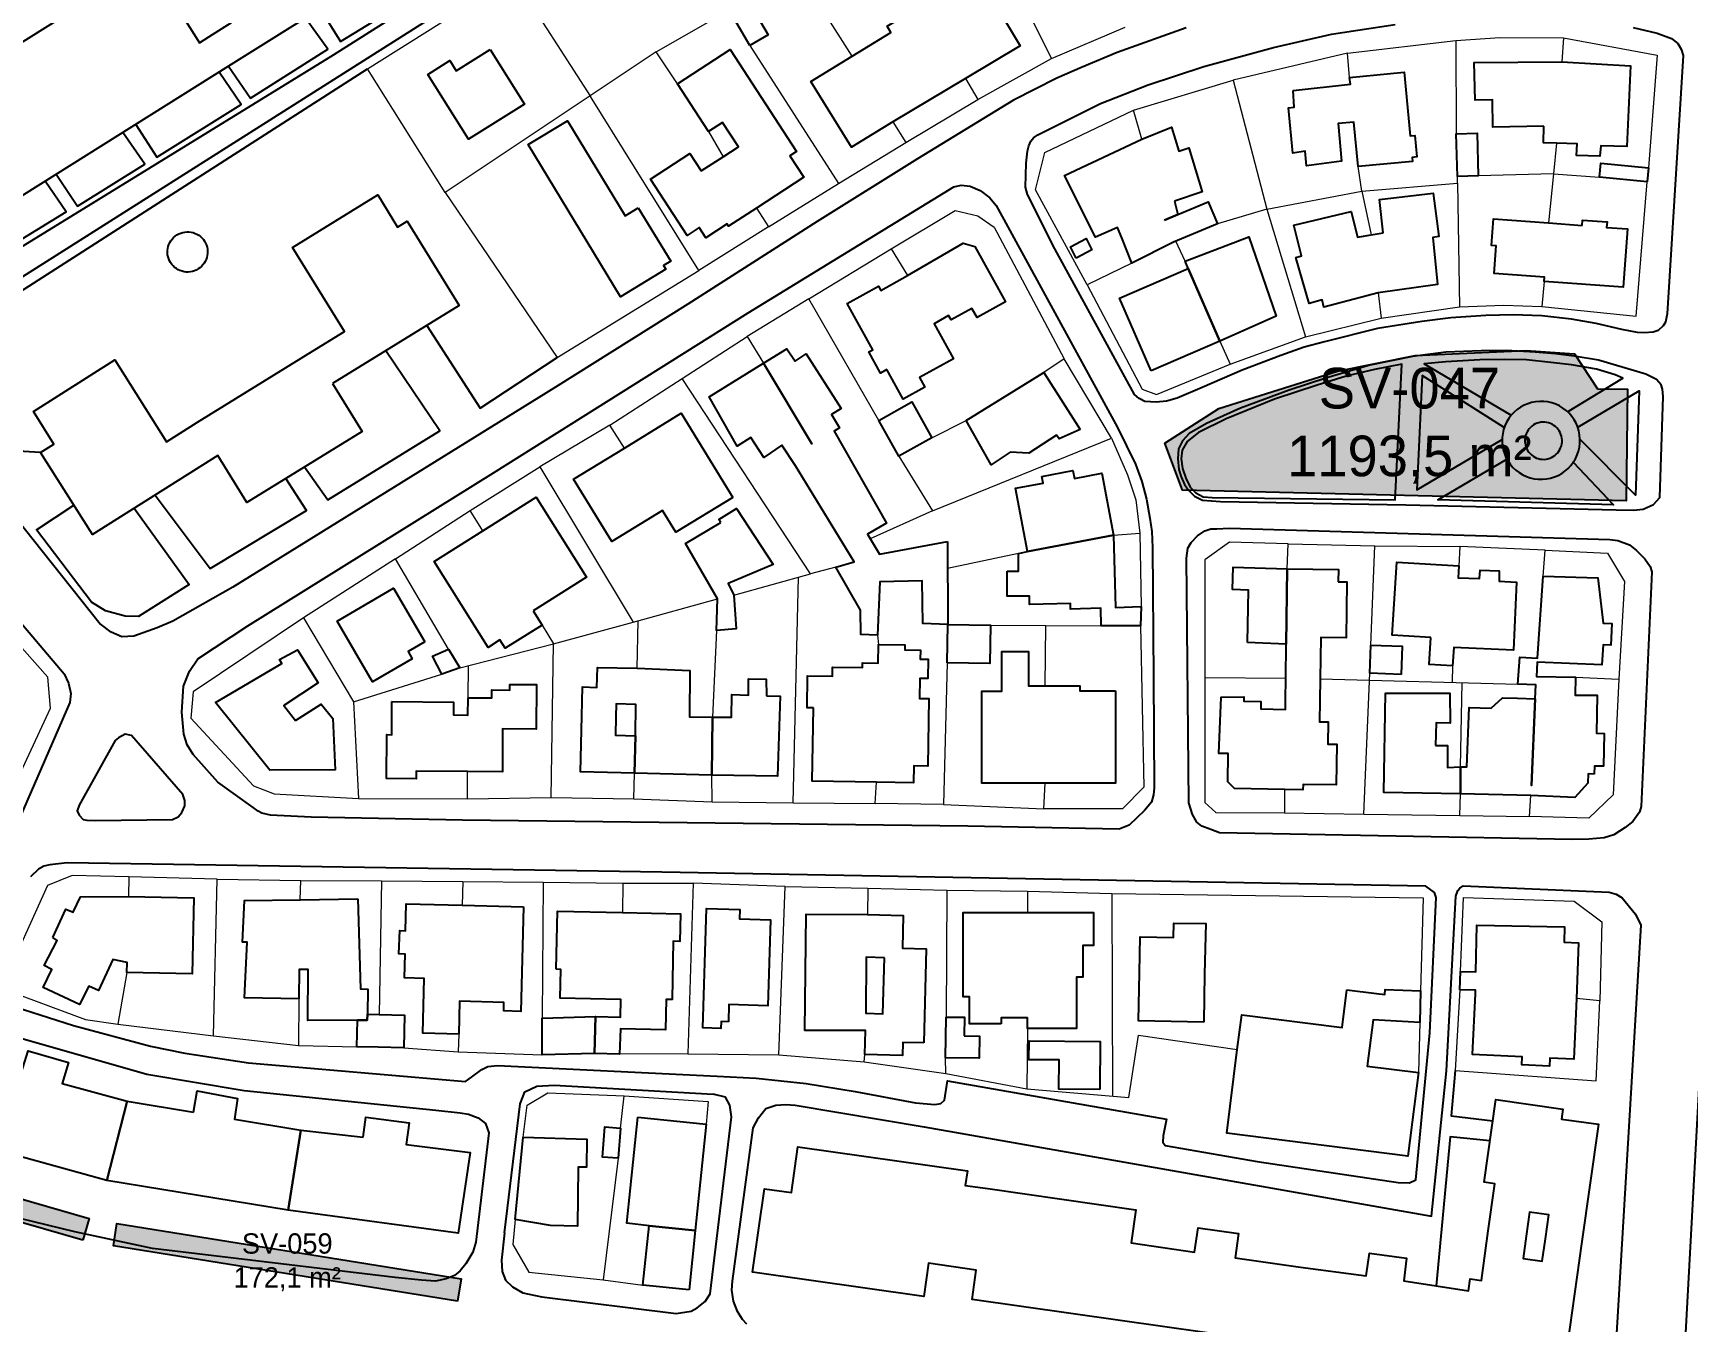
# Model space of a CAD drawing. Header units: metres. Extents: x -1319 to 2200, y -1209 to 1268.
# Drawn here: x -199.7 to 44.5, y -731 to -540.8 of the extents above; entities that cross this region are included whole.
import ezdxf

# ---------------------------------------------------------------- set-up
doc = ezdxf.new("R2010")
doc.units = ezdxf.units.M
for name, color, linetype, lineweight, true_color in [('CLADIRI_CONTUR', 7, 'Continuous', 25, 0x4b5962), ('PARCELE_CONTUR', 7, 'Continuous', 13, 0xb58c63), ('PAVAJ', 7, 'Continuous', 25, 0xd1d6d2), ('STRAZI', 7, 'Continuous', 25, 0xc4cccb), ('VERDE_PLIN', 7, 'Continuous', 25, 0x286847)]:
    doc.layers.add(name, color=color, linetype=linetype, lineweight=lineweight, true_color=true_color)
doc.layers.add('VERDE_CONTUR_CALCUL', color=82, linetype='Continuous', true_color=0x286847)
doc.layers.add('VERDE_SUPRAFETE', color=7, linetype='Continuous', true_color=0x1e372a)

msp = doc.modelspace()

# ---------------------------------------------------------------- hatches: boundary and pattern name
at = {"layer": 'VERDE_PLIN'}
h = msp.add_hatch(color=256, dxfattribs=at)
h.dxf.hatch_style = 1
h.paths.add_polyline_path([(31.15, -593.29), (27.74, -588.12), (20.63, -587.64), (4.25, -588.4), (-7.22, -590.68), (-24.73, -596.19), (-32.72, -601.3), (-30.12, -608.26), (35.35, -609.83), (35.55, -593.33), (31.15, -593.29)])
h = msp.add_hatch(color=256, dxfattribs=at)
h.dxf.hatch_style = 1
h.paths.add_polyline_path([(-192.38, -718.9), (-191.45, -715.7), (-240.87, -701.47), (-241.8, -704.68), (-192.38, -718.9)])
h = msp.add_hatch(color=256, dxfattribs=at)
h.dxf.hatch_style = 1
h.paths.add_polyline_path([(-137.1, -727.91), (-136.56, -724.6), (-187.36, -716.47), (-187.88, -719.77), (-137.1, -727.91)])

# ---------------------------------------------------------------- linework, layer by layer
at = {"layer": 'CLADIRI_CONTUR'}
for points in [[(-94.39, -497.8), (-132.61, -521.73), (-132.61, -521.73), (-170.88, -545.7), (-222.2, -577.83), (-224.8, -573.68), (-222.82, -572.44), (-226.56, -566.47), (-228.51, -567.68), (-232.36, -561.53), (-181.16, -529.47), (-142.8, -505.45), (-104.59, -481.52), (-94.39, -497.8)], [(-62.48, -528.63), (-54.07, -542.66), (-62.15, -547.5), (-72.88, -553.88), (-78.96, -557.64), (-84.94, -547.97), (-78.86, -544.21), (-73.15, -540.71), (-73.71, -539.78), (-68.62, -536.72), (-71.37, -532.14), (-67.17, -529.62), (-66.37, -530.96), (-62.48, -528.63)], [(-177.4, -535.47), (-178.86, -536.39), (-175.2, -542.22), (-173.82, -541.36), (-170.47, -539.25), (-174.12, -533.42), (-177.4, -535.47)], [(-93.98, -542.64), (-97.02, -537.41), (-94.32, -535.85), (-91.28, -541.07), (-93.98, -542.64)], [(-132.29, -543.23), (-127.23, -551.31), (-135.46, -556.47), (-141.46, -546.9), (-138.23, -544.87), (-137.3, -546.37), (-132.29, -543.23)], [(-101.13, -561.15), (-97.9, -559.05), (-95.65, -557.59), (-98, -553.98), (-100.06, -555.32), (-104.63, -548.29), (-96.86, -543.24), (-87.09, -558.27), (-88.05, -558.89), (-85.97, -562.08), (-92.97, -566.63), (-97.09, -569.3), (-97.32, -568.95), (-100.47, -571), (-101.44, -569.51), (-103.21, -570.66), (-108.61, -562.36), (-102.8, -558.58), (-101.13, -561.15)], [(-13.79, -549.28), (-5.34, -548.36), (-5.45, -547.35), (2.61, -546.57), (3.51, -555.96), (4.19, -555.89), (4.49, -559.08), (3.79, -559.15), (3.84, -559.74), (-4.19, -560.51), (-4.82, -553.93), (-7.15, -554.13), (-6.63, -559.7), (-11.82, -560.4), (-12.03, -558.25), (-13.81, -558.5), (-14.49, -551.83), (-13.62, -551.73), (-13.79, -549.28)], [(23.21, -554.56), (15.71, -554.67), (15.66, -550.66), (13.08, -550.69), (12.93, -545.16), (25.86, -545.03), (36.02, -545.62), (35.49, -557.56), (31.61, -557.44), (31.47, -558.97), (28.05, -558.87), (28.13, -557.13), (25.07, -557.05), (25.07, -557.05), (23.15, -556.98), (23.21, -554.56)], [(-110.42, -566.6), (-105.64, -574.48), (-106.68, -575.11), (-106.37, -575.63), (-113.07, -579.7), (-126.68, -557.26), (-120.88, -553.74), (-112.36, -567.78), (-110.42, -566.6)], [(-31.3, -565.61), (-30.82, -567.57), (-26.31, -565.72), (-24.96, -568.97), (-31.44, -571.66), (-37.6, -574.75), (-39.08, -571), (-39.69, -569.51), (-42.95, -570.9), (-47.5, -561.8), (-36.1, -556.47), (-31.72, -554.67), (-30.63, -558.22), (-29.17, -557.72), (-27.23, -564.23), (-31.3, -565.61)], [(10.46, -561.96), (10.3, -555.67), (13.36, -555.59), (13.53, -561.88), (10.46, -561.96)], [(38.46, -562.77), (31.42, -562.07), (31.63, -559.98), (38.67, -560.68), (38.46, -562.77)], [(-155.54, -592.52), (-151.18, -599.57), (-168.18, -610.06), (-172.47, -603.13), (-190.97, -614.81), (-198.65, -602.68), (-196.69, -601.46), (-199.66, -596.65), (-187.66, -589), (-180.07, -601.09), (-175.49, -598.21), (-158.49, -587.72), (-153.8, -584.83), (-161.45, -572.43), (-148.88, -564.67), (-145.95, -569.42), (-144.53, -568.55), (-136.85, -580.99), (-155.54, -592.52)], [(-0.48, -570.29), (-1.04, -565.38), (6.9, -564.44), (7.71, -570.83), (6.82, -570.94), (7.52, -577.9), (-1.24, -579.11), (-9.24, -581.24), (-9.52, -580.15), (-11.4, -580.71), (-13.37, -573.91), (-12.55, -573.66), (-13.7, -569.14), (-5.23, -567.12), (-4.27, -570.91), (-2.28, -570.57), (-0.48, -570.29)], [(-32.79, -568.4), (-32.79, -568.4), (-30.82, -567.57), (-32.79, -568.4)], [(28.87, -569.17), (28.93, -568.41), (32.54, -568.67), (32.48, -569.48), (35.55, -569.71), (34.92, -578.3), (23.26, -577.45), (23.31, -576.83), (15.9, -576.29), (16.2, -572.18), (15.5, -572.13), (15.79, -568.21), (23.9, -568.81), (28.87, -569.17)], [(-179.8, -572.29), (-179.69, -571.99), (-179.56, -571.71), (-179.4, -571.44), (-179.22, -571.2), (-179.01, -570.97), (-178.77, -570.77), (-178.52, -570.59), (-178.25, -570.44), (-177.96, -570.32), (-177.66, -570.23), (-177.36, -570.17), (-177.05, -570.14), (-176.74, -570.14), (-176.43, -570.18), (-176.13, -570.25), (-175.84, -570.35), (-175.56, -570.48), (-175.29, -570.64), (-175.04, -570.83), (-174.81, -571.04), (-174.61, -571.28), (-174.43, -571.53), (-174.28, -571.8), (-174.16, -572.09), (-174.07, -572.38), (-174.01, -572.69), (-173.98, -573), (-173.99, -573.31), (-174.03, -573.62), (-174.1, -573.92), (-174.2, -574.21), (-174.33, -574.49), (-174.49, -574.76), (-174.68, -575.01), (-174.89, -575.23), (-175.12, -575.44), (-175.38, -575.61), (-175.65, -575.77), (-175.93, -575.89), (-176.23, -575.98), (-176.53, -576.04), (-176.84, -576.06), (-177.15, -576.06), (-177.46, -576.02), (-177.76, -575.95), (-178.06, -575.85), (-178.34, -575.72), (-178.6, -575.56), (-178.85, -575.37), (-179.08, -575.16), (-179.28, -574.93), (-179.46, -574.67), (-179.61, -574.4), (-179.73, -574.12), (-179.82, -573.82), (-179.88, -573.51), (-179.91, -573.21), (-179.9, -572.9), (-179.87, -572.59), (-179.8, -572.29)], [(-45.78, -574), (-46.65, -572.33), (-44.34, -571.12), (-43.47, -572.79), (-45.78, -574)], [(-29.28, -575.54), (-29.73, -574.48), (-20.3, -570.88), (-16.28, -582.59), (-24.62, -586.27), (-29.28, -575.54)], [(-73.73, -590.44), (-74.69, -590.97), (-76.41, -587.83), (-75.83, -587.52), (-79.58, -580.7), (-74.98, -578.17), (-74.65, -578.77), (-70.68, -576.59), (-62.5, -571.79), (-60.75, -572.31), (-56.21, -580.44), (-60.39, -582.78), (-61.21, -581.44), (-64.27, -583.13), (-64.62, -582.48), (-66.78, -583.68), (-63.92, -588.88), (-68.9, -591.62), (-68.12, -593.03), (-71.34, -594.8), (-73.73, -590.44)], [(-34.73, -590.66), (-39.39, -579.93), (-29.28, -575.54), (-24.62, -586.27), (-34.73, -590.66)], [(-64.81, -615.81), (-64.75, -628.07), (-68.41, -627.9), (-68.53, -621.64), (-74.8, -621.75), (-75.11, -629.66), (-77.59, -629.54), (-77.62, -625.96), (-81.27, -619.62), (-78.56, -618.81), (-87.23, -604.67), (-89.22, -601.63), (-91.92, -603.43), (-93.82, -600.49), (-95.83, -601.76), (-99.97, -594.48), (-91.97, -589.49), (-84.82, -601.42), (-91.97, -589.49), (-88.51, -587.41), (-87.26, -589.2), (-85.63, -588.12), (-80.46, -596.22), (-81.89, -597.09), (-80.74, -599.07), (-81.53, -599.53), (-73.78, -613.11), (-76.61, -614.74), (-74.82, -617.68), (-64.81, -615.81)], [(-45.21, -599.3), (-48.33, -600.68), (-48.7, -600.13), (-52.78, -602.77), (-55.54, -602.66), (-58.37, -604.52), (-62.06, -597.97), (-50.55, -590.87), (-45.21, -599.3)], [(-67.11, -600.51), (-71.98, -603.23), (-74.92, -597.95), (-70.05, -595.23), (-67.11, -600.51)], [(-96.48, -609.33), (-104.88, -614.46), (-106.85, -611.24), (-114.35, -615.82), (-119.97, -606.61), (-112.48, -602.03), (-104.08, -596.9), (-96.48, -609.33)], [(-50.88, -606.21), (-46.29, -605.34), (-46.07, -606.51), (-42.03, -605.74), (-40.3, -614.89), (-52.99, -617.3), (-54.77, -607.97), (-50.69, -607.19), (-50.88, -606.21)], [(-125.94, -626.05), (-124.63, -628.15), (-130.07, -631.57), (-130.84, -630.35), (-132.57, -631.44), (-140.55, -618.79), (-133.37, -614.27), (-125.49, -609.3), (-118.06, -621.09), (-125.94, -626.05)], [(-98.22, -613.02), (-98.54, -612.57), (-95.91, -610.94), (-90.53, -619.22), (-97.14, -622.01), (-96.3, -623.72), (-95.99, -628.7), (-98.9, -628.97), (-98.75, -624.29), (-103.46, -616.1), (-98.22, -613.02)], [(-55.97, -620.2), (-54.29, -620.2), (-54.31, -617.57), (-52.99, -617.3), (-40.3, -614.89), (-40.01, -625.57), (-36.23, -625.43), (-36.32, -628.26), (-42.13, -628.26), (-42.14, -625.65), (-46.65, -625.8), (-46.65, -624.99), (-52.68, -625.11), (-52.68, -623.87), (-55.97, -623.87), (-55.97, -620.2)], [(-7.12, -621.76), (-5.86, -621.78), (-5.96, -630.02), (-9.71, -629.97), (-9.79, -636.06), (-9.83, -639.27), (-9.87, -642.44), (-8.62, -642.45), (-8.66, -645.73), (-7.35, -645.74), (-7.42, -651.73), (-12.32, -651.67), (-12.33, -652.47), (-15.06, -652.43), (-22.45, -652.29), (-23.4, -651.28), (-23.36, -647.09), (-24.73, -647.09), (-24.41, -638.78), (-21.06, -638.75), (-21.07, -639.39), (-18.55, -639.42), (-18.57, -640.52), (-14.92, -640.63), (-14.9, -639.21), (-14.86, -636), (-14.79, -630.95), (-14.66, -619.84), (-7.1, -619.93), (-7.12, -621.76)], [(-20.54, -630.74), (-20.35, -622.99), (-22.73, -622.92), (-22.64, -619.61), (-14.66, -619.84), (-14.79, -630.95), (-20.54, -630.74)], [(6.54, -629.98), (0.85, -629.63), (1.5, -618.86), (10.65, -619.41), (10.56, -621.18), (13.74, -621.29), (13.81, -620.06), (16.62, -620.14), (16.61, -621.69), (19.17, -621.82), (18.74, -631.83), (9.92, -631.46), (9.75, -634.19), (6.3, -633.98), (6.54, -629.98)], [(-141.95, -630.61), (-144.41, -632.04), (-143.78, -633.12), (-149.64, -636.54), (-154.87, -627.57), (-146.56, -622.72), (-141.95, -630.61)], [(30.65, -650.14), (29.75, -650.12), (29.72, -651.47), (27.79, -653.58), (21.32, -653.32), (21.32, -653.32), (10.91, -653.06), (10.93, -649.09), (11.84, -649.08), (12.2, -640.33), (15.42, -640.42), (17.14, -638.89), (19.32, -638.93), (21.96, -639.02), (21.39, -651.8), (21.96, -639.02), (22.05, -636.95), (19.4, -636.85), (19.65, -632.89), (22.28, -633.05), (23.1, -620.96), (31.19, -621.17), (31.97, -627.85), (33.23, -627.94), (33.11, -631.11), (31.96, -631.08), (31.76, -634), (22.23, -633.64), (22.23, -633.64), (22.11, -635.74), (27.87, -635.85), (27.82, -638.49), (31.09, -638.49), (31.01, -644.12), (32.14, -644.13), (32.03, -648.99), (30.7, -648.96), (30.65, -650.14)], [(-64.85, -633.7), (-64.75, -628.07), (-58.43, -628.19), (-58.53, -633.81), (-64.85, -633.7)], [(-161.03, -642.22), (-157.22, -639.8), (-155.52, -641.96), (-155.17, -649.52), (-164.78, -649.55), (-172.83, -639.6), (-163.04, -633.8), (-163.37, -633.25), (-160.73, -631.79), (-157.65, -636.68), (-162.76, -640.03), (-161.03, -642.22)], [(-138.45, -631.71), (-136.78, -634.45), (-139.43, -635.38), (-140.79, -632.75), (-138.45, -631.71)], [(-84.57, -640.36), (-85.5, -640.34), (-85.43, -635.65), (-81.78, -635.71), (-81.76, -634.36), (-77.34, -634.43), (-77.33, -633.71), (-75, -633.75), (-74.95, -631), (-71.1, -631.07), (-71.11, -631.79), (-68.8, -631.83), (-68.82, -633.16), (-67.64, -633.18), (-67.69, -636.05), (-68.87, -636.03), (-68.92, -638.97), (-67.53, -638.99), (-67.69, -648.96), (-69.78, -648.92), (-69.82, -651.44), (-75.29, -651.35), (-84.75, -651.2), (-84.57, -640.36)], [(-39.99, -637.86), (-39.99, -651.48), (-50.38, -651.48), (-59.73, -651.48), (-59.73, -637.92), (-56.76, -637.92), (-56.76, -637.14), (-56.76, -632.06), (-52.84, -632.06), (-52.84, -637.14), (-50.38, -637.14), (-45.25, -637.14), (-45.25, -637.86), (-39.99, -637.86)], [(2.18, -635.43), (-2.47, -635.26), (-2.31, -631.1), (2.33, -631.27), (2.18, -635.43)], [(-118.75, -641.57), (-118.64, -637.28), (-116.54, -637.34), (-116.46, -634.4), (-110.6, -634.49), (-102.82, -634.86), (-102.86, -641.7), (-99.47, -641.76), (-99.59, -650.3), (-110.99, -650.01), (-118.97, -649.81), (-118.75, -641.57)], [(-146.79, -639.44), (-137.7, -639.51), (-137.71, -641.42), (-135.56, -641.44), (-135.55, -638.87), (-132.05, -638.9), (-132.04, -637.72), (-129.39, -637.74), (-129.39, -636.91), (-125.47, -636.93), (-125.52, -643.49), (-130.44, -643.45), (-130.48, -649.81), (-135.62, -649.78), (-143.21, -649.72), (-143.22, -650.82), (-147.6, -650.79), (-147.55, -644.32), (-146.82, -644.33), (-146.79, -639.44)], [(-91.48, -638.6), (-89.5, -638.63), (-89.86, -650.47), (-99.59, -650.3), (-99.47, -641.76), (-96.69, -641.76), (-96.63, -638.42), (-94.16, -638.5), (-94.15, -636.1), (-91.53, -636.12), (-91.48, -638.6)], [(-110.85, -644.48), (-110.81, -639.87), (-113.68, -639.78), (-113.73, -641.7), (-113.79, -644.41), (-110.85, -644.48), (-110.99, -650.01), (-110.85, -644.48)], [(7.25, -645.9), (9.02, -645.94), (8.99, -649.16), (10.93, -649.09), (10.91, -653.06), (-0.41, -652.84), (-0.13, -638.18), (9.34, -638.21), (9.38, -642.62), (7.31, -642.6), (7.25, -645.9)], [(-196.85, -674.25), (-194.92, -670.06), (-193.84, -670.51), (-192.75, -668.26), (-185.67, -668.19), (-176.02, -668.38), (-176.25, -679.6), (-185.89, -679.41), (-185.86, -677.93), (-187.95, -677.48), (-190.1, -682.08), (-191.51, -681.43), (-192.87, -684.14), (-198.23, -681.65), (-196.95, -678.99), (-198.13, -678.36), (-196.17, -674.68), (-196.85, -674.25)], [(-151.81, -668.53), (-151.44, -681.84), (-150.32, -681.87), (-150.39, -685.58), (-150.43, -686.45), (-151.88, -686.45), (-159.18, -686.51), (-159.12, -678.98), (-160.45, -678.96), (-160.53, -683.3), (-168.52, -683.16), (-168.16, -674.96), (-168.83, -674.92), (-168.53, -668.79), (-160.34, -668.69), (-151.81, -668.53)], [(-127.35, -669.73), (-127.75, -685.15), (-130.29, -685.08), (-130.26, -683.83), (-136.8, -683.66), (-136.93, -688.52), (-142.22, -688.38), (-142.01, -680.3), (-144.95, -680.22), (-144.85, -676.7), (-145.74, -676.68), (-145.64, -673.23), (-144.76, -673.25), (-144.66, -669.27), (-136.43, -669.49), (-127.35, -669.73)], [(-122.52, -678.94), (-122.34, -670.38), (-112.74, -670.57), (-104.19, -670.74), (-104.27, -674.83), (-105.26, -674.81), (-105.43, -683.41), (-106.32, -683.39), (-106.41, -687.87), (-113.07, -687.74), (-113.18, -691.45), (-116.88, -691.35), (-116.73, -685.89), (-113.03, -685.99), (-113, -683.4), (-121.96, -683.21), (-121.87, -678.95), (-122.52, -678.94)], [(-97.12, -686.71), (-98.21, -686.67), (-98.24, -687.66), (-100.9, -687.58), (-100.34, -669.97), (-95.46, -670.12), (-95.51, -671.49), (-90.89, -671.64), (-91.29, -684.31), (-97.04, -684.13), (-97.12, -686.71)], [(-68.3, -689.8), (-71.36, -689.72), (-71.41, -691.67), (-76.99, -691.52), (-76.91, -687.97), (-85.84, -687.97), (-85.63, -670.81), (-76.62, -670.86), (-71.31, -671), (-71.44, -675.84), (-67.93, -675.93), (-68.3, -689.8)], [(-56.86, -687.01), (-61.53, -687.01), (-61.53, -683.01), (-62.47, -683.01), (-62.47, -670.56), (-52.97, -670.56), (-43.23, -670.56), (-43.23, -675.41), (-44.8, -675.41), (-44.8, -680.08), (-45.76, -680.08), (-45.76, -687.69), (-52.97, -687.69), (-52.97, -686.08), (-56.86, -686.08), (-56.86, -687.01)], [(-26.97, -686.72), (-36.6, -686.53), (-36.46, -679.41), (-36.36, -674.13), (-31.43, -674.23), (-31.39, -672.12), (-26.69, -672.21), (-26.84, -679.59), (-26.97, -686.72)], [(10.8, -681.98), (10.91, -679.25), (13.18, -679.3), (13.33, -672.41), (26.29, -672.67), (26.22, -674.93), (28.31, -675.05), (28.05, -683.26), (27.62, -692.21), (24.09, -692.04), (24.03, -693.25), (19.95, -693.05), (20, -691.86), (12.69, -691.51), (13.13, -682.54), (13.15, -682.04), (10.8, -681.98)], [(-74.1, -677.23), (-76.79, -677.16), (-76.82, -685.44), (-74.32, -685.5), (-74.1, -677.23)], [(-5.84, -681.97), (-1.5, -682.52), (-0.25, -682.68), (-0.18, -681.93), (5.02, -682.1), (4.93, -686.81), (-1.98, -686.38), (-2.86, -693.22), (4.71, -694.19), (3.14, -706.51), (-23.59, -703.11), (-22.02, -690.79), (-21.37, -685.67), (-6.55, -687.55), (-5.84, -681.97)], [(-148.67, -685.6), (-144.92, -685.7), (-145.05, -690.55), (-148.8, -690.45), (-151.98, -690.36), (-151.88, -686.45), (-150.43, -686.45), (-150.39, -685.58), (-148.67, -685.6)], [(-116.88, -691.35), (-124.61, -691.56), (-124.63, -686.13), (-116.73, -685.89), (-116.88, -691.35)], [(-62.34, -688.77), (-60.08, -688.81), (-60.13, -692.08), (-65.07, -692.01), (-64.97, -685.99), (-62.3, -686.03), (-62.34, -688.77)], [(-185.86, -698.4), (-188.86, -710.1), (-213.61, -703.26), (-213.4, -702.53), (-210.3, -691.65), (-201.44, -694.12), (-200.47, -690.98), (-194.5, -692.7), (-195.44, -695.78), (-185.86, -698.4)], [(-42.31, -696.68), (-48.34, -696.64), (-48.3, -692.31), (-52.77, -692.28), (-52.75, -689.5), (-42.26, -689.58), (-42.31, -696.68)], [(-176.07, -700.01), (-175.55, -696.9), (-169.56, -697.99), (-170.03, -701.07), (-160.25, -702.66), (-162.12, -714.48), (-188.86, -710.1), (-185.86, -698.4), (-176.07, -700.01)], [(-151.02, -703.73), (-150.61, -700.74), (-144.25, -701.6), (-144.7, -704.78), (-135.24, -705.97), (-137.03, -717.9), (-162.12, -714.48), (-160.25, -702.66), (-151.02, -703.73)], [(-110.51, -700.74), (-100.41, -701.79), (-102.04, -717.47), (-108.82, -716.78), (-112.13, -716.42), (-110.51, -700.74)], [(-113.37, -706.81), (-115.7, -706.64), (-115.36, -702.19), (-113.03, -702.36), (-113.37, -706.81)], [(-128.61, -715.87), (-127.43, -703.69), (-118.03, -704), (-118.08, -708.13), (-119.31, -708.13), (-119.38, -716.84), (-123.38, -716.73), (-128.61, -715.87)], [(20.63, -718.32), (20.17, -721.6), (22.99, -721.99), (23.45, -718.72), (23.94, -715.18), (21.12, -714.78), (20.63, -718.32)], [(-102.94, -726.26), (-109.73, -725.56), (-108.82, -716.78), (-102.04, -717.48), (-102.94, -726.26)]]:
    msp.add_lwpolyline(points, close=True, dxfattribs=at)
msp.add_lwpolyline([(-14.32, -734.32), (-39.31, -730.78), (-61.16, -727.67), (-60.54, -723.32), (-67.59, -722.32), (-68.29, -727.23), (-93.57, -723.64), (-91.82, -711.32), (-87.83, -711.88), (-86.87, -705.13), (-61.86, -708.68), (-62.17, -710.83), (-58.84, -711.3), (-36.99, -714.41), (-37.69, -719.32), (-28.33, -720.7), (-27.78, -717.07), (-21.86, -717.91), (-22.34, -721.5), (-12.69, -722.87), (-2.98, -724.18), (-2.5, -720.81), (2.96, -721.57), (2.55, -724.91), (12.11, -726.39), (12.11, -726.39), (12.36, -724.62), (14, -724.85), (15.02, -717.54), (16, -710.58), (14.41, -710.35), (16.12, -698.17), (26.02, -699.56), (25.81, -701.04), (31.27, -701.81), (28.79, -719.47), (26.37, -736.67)], dxfattribs=at)
at = {"layer": 'PARCELE_CONTUR'}
for points in [[(-78.86, -544.21), (-86.99, -531.43), (-75.31, -524.89)], [(-60.04, -523.5), (-49.42, -544.56), (-38.55, -539.95)], [(-138.95, -564.31), (-150.4, -546.09), (-128.85, -532.52), (-117.48, -550.16)], [(-104.63, -548.29), (-107.78, -543.56), (-97.02, -537.41)], [(-5.76, -543.76), (10.25, -541.91), (10.3, -555.67)], [(10.25, -541.91), (16.72, -541.43), (26.1, -541.52), (25.86, -545.03)], [(26.1, -541.52), (39.95, -544.04), (38.67, -560.68)], [(-107.78, -543.56), (-138.95, -564.31)], [(-93.98, -542.64), (-80.86, -563), (-70.94, -556.96)], [(-62.15, -547.5), (-60.29, -550.6), (-49.42, -544.56)], [(-5.45, -547.35), (-5.76, -543.76), (-22.63, -547.73)], [(-36.1, -556.47), (-37.33, -552.19), (-22.63, -547.73), (-17.67, -566.8), (-24.96, -568.97)], [(-91.19, -569.41), (-101.47, -575.81), (-117.48, -550.16)], [(-72.88, -553.88), (-70.94, -556.96), (-60.29, -550.6)], [(-44.2, -577.97), (-51.82, -563.94), (-50.42, -558.4), (-37.33, -552.19)], [(-100.06, -555.32), (-97.9, -559.05)], [(25.07, -557.05), (24.66, -561.59), (13.53, -561.88)], [(-17.67, -566.8), (-3.62, -564.11), (-4.19, -560.51)], [(24.66, -561.59), (23.9, -568.81)], [(24.66, -561.59), (31.42, -562.07)], [(-92.97, -566.63), (-91.19, -569.41), (-80.86, -563)], [(-3.62, -564.11), (10.48, -562.95), (10.46, -561.96)], [(-3.62, -564.11), (-2.28, -570.57)], [(10.48, -562.95), (10.79, -581.21), (17.33, -580.94), (22.9, -581.16)], [(23.26, -577.45), (22.9, -581.16), (36.84, -582.56), (38.46, -562.77)], [(-138.95, -564.31), (-122.4, -588.67), (-101.47, -575.81)], [(-73.11, -572.65), (-63.67, -566.99), (-60.31, -567.76), (-57.9, -569.42), (-47.55, -588.85), (-50.55, -590.87)], [(-17.67, -566.8), (-11.98, -585.63), (-0.8, -582.88)], [(-74.92, -597.95), (-85.24, -580), (-73.11, -572.65), (-70.68, -576.59)], [(-29.73, -574.48), (-31.09, -571.51)], [(-37.6, -574.75), (-44.2, -577.97), (-36.08, -593.35), (-33.96, -594.12), (-23.09, -589.65)], [(-85.24, -580), (-94.38, -585.57), (-91.97, -589.49)], [(-1.24, -579.11), (-0.8, -582.88), (10.79, -581.21)], [(-81.27, -619.62), (-85, -620.57), (-103.94, -591.75), (-94.38, -585.57)], [(-24.62, -586.27), (-23.09, -589.65), (-11.98, -585.63)], [(-71.98, -603.23), (-67.01, -611.28), (-40.58, -600.59), (-47.55, -588.85)], [(-112.48, -602.03), (-114.63, -598.65), (-103.94, -591.75)], [(-67.11, -600.51), (-62.06, -597.97)], [(-114.63, -598.65), (-124.96, -604.78), (-111.16, -627.74), (-98.75, -624.29)], [(-40.58, -600.59), (-38.23, -605.96), (-37.02, -609.65), (-36.43, -614.61)], [(-133.37, -614.27), (-135.24, -611.23), (-124.96, -604.78)], [(-138.45, -631.71), (-146.25, -618.36), (-135.24, -611.23)], [(-67.01, -611.28), (-76.19, -615.43)], [(-40.3, -614.89), (-36.43, -614.61), (-36.23, -625.43)], [(-54.31, -617.57), (-64.79, -619.82)], [(-14.52, -616.18), (-23.16, -615.93), (-26.81, -618.53), (-26.79, -635.89), (-14.86, -636)], [(-14.66, -619.84), (-14.52, -616.18), (-1.74, -616.45)], [(-2.31, -631.1), (-1.74, -616.45), (10.8, -616.57)], [(23.1, -620.96), (23.39, -617.11), (10.8, -616.57), (10.65, -619.41)], [(23.39, -617.11), (32.62, -617.54), (35.11, -621.74), (34.29, -636.12)], [(-146.25, -618.36), (-159.82, -627.06), (-152.47, -639.47), (-139.43, -635.38)], [(-99.52, -654.21), (-87.57, -654.39), (-86.78, -621.06)], [(-96.3, -623.72), (-85, -620.57)], [(-224.27, -641), (-202.51, -651.97), (-197.18, -640.41), (-197.57, -635.85), (-206.43, -625.91)], [(-159.82, -627.06), (-176.11, -638.02), (-176.47, -641.9), (-167.22, -651.87), (-164.15, -653.04), (-151.71, -653.72)], [(-110.6, -634.49), (-110.45, -627.54)], [(-124.63, -628.15), (-122.93, -630.9), (-111.16, -627.74)], [(-98.9, -628.97), (-99.47, -641.76)], [(-75.11, -629.66), (-74.95, -631)], [(-58.43, -628.19), (-42.13, -628.26)], [(-36.32, -628.26), (-35.8, -652.09), (-38.95, -655.25), (-50.59, -655.25), (-50.38, -651.48)], [(-50.38, -637.14), (-50.28, -628.22)], [(-136.78, -634.45), (-122.93, -630.9)], [(-135.65, -653.81), (-123.29, -653.58), (-122.93, -630.9)], [(-135.55, -638.87), (-135.48, -634.12)], [(-64.85, -633.7), (-65.38, -654.62), (-75.49, -654.48)], [(9.75, -634.19), (9.69, -636.59)], [(-26.79, -635.89), (-26.81, -654.34), (-25.19, -655.83), (-15.05, -655.84)], [(-15.06, -652.43), (-15.05, -655.84), (-3.37, -656.03), (-2.47, -635.26)], [(-9.79, -636.06), (19.4, -636.85)], [(10.93, -649.09), (11.14, -636.63)], [(27.87, -635.85), (34.29, -636.12), (33.44, -653.22), (29.87, -656.64), (21.1, -656.42)], [(-152.47, -639.47), (-151.71, -653.72), (-135.65, -653.81), (-135.62, -649.78)], [(-123.29, -653.58), (-111.07, -653.81), (-110.99, -650.01)], [(-111.07, -653.81), (-99.52, -654.21), (-99.59, -650.3)], [(-87.57, -654.39), (-75.49, -654.48), (-75.29, -651.35)], [(-3.37, -656.03), (10.8, -656.26), (10.91, -653.06)], [(10.8, -656.26), (21.1, -656.42), (21.32, -653.32)], [(-65.38, -654.62), (-50.59, -655.25)], [(-185.59, -665.31), (-193.99, -665.11), (-197.6, -666.6), (-204.46, -681.75), (-192.01, -686.35), (-187.23, -687.03)], [(-185.89, -679.41), (-187.23, -687.03), (-173.12, -688.77), (-172.58, -665.63), (-185.59, -665.31), (-185.67, -668.19)], [(-172.58, -665.63), (-160.22, -665.84)], [(-160.34, -668.69), (-160.22, -665.84), (-148.32, -665.89), (-148.67, -685.6)], [(-148.32, -665.89), (-136.34, -666), (-136.43, -669.49)], [(-136.34, -666), (-124.46, -666.1), (-124.63, -686.13)], [(-124.46, -666.1), (-112.69, -666.24), (-112.74, -670.57)], [(-112.69, -666.24), (-102.32, -666.24), (-103.13, -691.4), (-113.18, -691.45)], [(-103.13, -691.4), (-89.66, -691.58), (-88.76, -666.73), (-102.32, -666.24)], [(-88.76, -666.73), (-76.54, -666.98), (-76.62, -670.86)], [(-76.54, -666.98), (-64.88, -667.25), (-64.97, -685.99)], [(-64.88, -667.25), (-53, -667.41), (-52.97, -670.56)], [(-53, -667.41), (-40.53, -667.75), (-40.44, -697.67)], [(-40.53, -667.75), (5.43, -668.38), (5.02, -682.1)], [(10.91, -679.25), (11.37, -668.34), (27.7, -668.88), (31.76, -671.94), (31.49, -683.58)], [(-160.53, -683.3), (-160.59, -690.21), (-151.98, -690.36)], [(10.8, -681.98), (10.11, -693.86), (30.94, -695.4), (31.49, -683.58), (28.05, -683.26)], [(-136.93, -688.52), (-137, -691.11), (-124.61, -691.56)], [(-65.02, -694.31), (-53.1, -696.59), (-38.02, -697.88), (-36.58, -688.65), (-22.02, -690.79)], [(-52.97, -687.69), (-53.1, -696.59)], [(4.93, -686.81), (4.71, -694.19)], [(-173.12, -688.77), (-160.59, -690.21)], [(-145.05, -690.55), (-137, -691.11)], [(-89.66, -691.58), (-77.08, -692.58), (-76.99, -691.52)], [(-77.08, -692.58), (-65.02, -694.31), (-65.07, -692.01)], [(-127.43, -703.69), (-126.82, -699), (-123.79, -697.15), (-112.52, -697.61)], [(-113.03, -702.36), (-112.52, -697.61), (-100.12, -698.46), (-100.41, -701.79)], [(-113.37, -706.81), (-115.59, -724.76), (-109.73, -725.56)], [(-128.61, -715.87), (-128.94, -719.57), (-126.59, -723.63), (-115.59, -724.76)]]:
    msp.add_lwpolyline(points, dxfattribs=at)
at = {"layer": 'PAVAJ'}
for points in [[(-157.37, -537.23), (-154.35, -542.02), (-143.91, -535.58), (-147.13, -530.82)], [(-170.88, -545.7), (-167.64, -550.41), (-156.25, -543.19), (-159.54, -538.59)], [(-198.65, -602.68), (-207.82, -602.15), (-216.73, -589.99), (-204.93, -581.05), (-150.4, -546.09)], [(-184.59, -554.28), (-181.49, -559.13), (-169.03, -551.33), (-172.28, -546.57)], [(-196.34, -561.64), (-193.21, -566.36), (-183.25, -560.13), (-186.48, -555.47)], [(-209.25, -569.72), (-206.37, -574.2), (-194.87, -567.2), (-197.97, -562.66)], [(-141.64, -583.94), (-133.76, -596.14), (-122.4, -588.67)], [(-159.68, -604.81), (-156.25, -609.69), (-139.7, -599.51), (-147.7, -587.68)], [(-25.73, -609.35), (1.27, -609.65), (2.26, -589.65), (-1.77, -590.42), (-5.98, -591.44), (-10.23, -592.76), (-16.53, -594.81), (-23.68, -597.74), (-27.74, -599.76), (-29.43, -601.08), (-30.16, -602.36), (-30.3, -603.6), (-30.12, -605.03), (-29.61, -606.5), (-28.99, -607.78), (-28.14, -608.62), (-27.04, -609.24), (-25.73, -609.35)], [(26.73, -596.7), (34.88, -591.71), (33.75, -591.21), (31, -590.39), (27.3, -589.73), (24.26, -589.4), (20.67, -589.03), (17.34, -588.96), (13.75, -589.03), (8.77, -589.33), (5.55, -589.62), (18.41, -597.19)], [(17.38, -599.02), (5.26, -591.33), (4.46, -608.22), (17.07, -600.78)], [(22.4, -606.63), (23, -606.64), (23.6, -606.59), (24.19, -606.47), (24.77, -606.3), (25.32, -606.06), (25.85, -605.77), (26.34, -605.43), (26.79, -605.04), (27.21, -604.6), (27.57, -604.12), (27.88, -603.6), (28.13, -603.05), (28.33, -602.49), (28.47, -601.9), (28.54, -601.3), (28.55, -600.7), (28.5, -600.1), (28.39, -599.51), (28.21, -598.93), (27.98, -598.38), (27.69, -597.85), (27.34, -597.36), (26.95, -596.9), (26.51, -596.49), (26.03, -596.13), (25.51, -595.82), (24.97, -595.56), (24.4, -595.37), (23.81, -595.23), (23.22, -595.16), (22.61, -595.15), (22.01, -595.2), (21.42, -595.31), (20.85, -595.49), (20.29, -595.72), (19.77, -596.01), (19.27, -596.36), (18.82, -596.75), (18.41, -597.19), (18.04, -597.67), (17.73, -598.19), (17.48, -598.73), (17.28, -599.3), (17.15, -599.89), (17.07, -600.48), (17.06, -601.09), (17.11, -601.69), (17.23, -602.28), (17.4, -602.85), (17.63, -603.41), (17.93, -603.93), (18.27, -604.43), (18.66, -604.88), (19.1, -605.29), (19.58, -605.66), (20.1, -605.97), (20.64, -606.22), (21.21, -606.42), (21.8, -606.55), (22.4, -606.63)], [(28.21, -598.93), (37.27, -593.61), (36.75, -609), (28.55, -600.7)], [(25.06, -602.93), (25.26, -602.72), (25.43, -602.49), (25.58, -602.25), (25.7, -601.99), (25.8, -601.71), (25.86, -601.43), (25.9, -601.15), (25.9, -600.86), (25.88, -600.57), (25.82, -600.29), (25.74, -600.02), (25.63, -599.75), (25.49, -599.5), (25.32, -599.27), (25.14, -599.05), (24.93, -598.85), (24.7, -598.68), (24.45, -598.53), (24.19, -598.41), (23.92, -598.31), (23.64, -598.25), (23.35, -598.21), (23.07, -598.21), (22.78, -598.23), (22.5, -598.29), (22.22, -598.37), (21.96, -598.48), (21.71, -598.62), (21.47, -598.79), (21.25, -598.98), (21.06, -599.19), (20.88, -599.41), (20.74, -599.66), (20.61, -599.92), (20.52, -600.19), (20.45, -600.47), (20.42, -600.76), (20.41, -601.05), (20.44, -601.33), (20.49, -601.61), (20.58, -601.89), (20.69, -602.15), (20.83, -602.4), (20.99, -602.64), (21.18, -602.86), (21.39, -603.05), (21.62, -603.23), (21.87, -603.38), (22.13, -603.5), (22.4, -603.59), (22.68, -603.66), (22.96, -603.69), (23.25, -603.7), (23.54, -603.67), (23.82, -603.62), (24.09, -603.53), (24.36, -603.42), (24.61, -603.28), (24.85, -603.12), (25.06, -602.93)], [(27.57, -604.12), (33.49, -610.43), (7.56, -609.66), (17.78, -603.67)], [(-181.72, -608.97), (-173.61, -619.8), (-159.4, -611.23), (-162.44, -606.52)], [(-184.81, -610.92), (-176.69, -622.15), (-184.16, -626.91), (-186.14, -626.84), (-189.07, -626.03), (-191.12, -624.78), (-199.25, -614.09), (-193.72, -610.46)], [(10.11, -693.86), (9.55, -700.56), (15.68, -701.32)], [(15.27, -704.26), (9.4, -703.64), (7.33, -725.65)]]:
    msp.add_lwpolyline(points, dxfattribs=at)
at = {"layer": 'STRAZI'}
for points in [[(-215.31, -580.83), (-155.39, -544.02), (-91.66, -503.65), (-91, -502.96), (-90.52, -501.75), (-90.38, -499.99), (-90.3, -498.05), (-90.38, -497.13), (-91.4, -495.05), (-102.83, -477.06), (-104.07, -476.62), (-105.43, -476.37), (-107.37, -476.62), (-109.28, -477.5), (-236.45, -556.4), (-238.28, -559.48), (-239.45, -562.7), (-238.35, -566.36), (-228.9, -580.54), (-227, -582.81), (-225.24, -583.61), (-222.9, -583.76), (-219.71, -582.99), (-215.31, -580.83)], [(-116.51, -522.99), (-212.62, -583.91), (-218.12, -587.35), (-219.07, -588.38), (-219.66, -589.69), (-219.36, -590.87), (-189.84, -627.97)], [(-51.44, -555.84), (-42.21, -551.19), (-35.18, -548.44), (-26.94, -545.73), (-16.68, -542.91), (-8.14, -540.97), (1.27, -539.54)], [(-29.55, -540.03), (-39.77, -543.65), (-44.9, -545.81), (-48.67, -547.46), (-55.07, -550.71), (-69.22, -559.37), (-84.02, -568.6), (-103.1, -580.79), (-122.66, -593.03), (-170.28, -622.55), (-179.14, -627.6), (-181.42, -628.56), (-184.86, -629.8), (-186.62, -629.88), (-188.23, -629.22), (-189.84, -627.97)], [(36.4, -539.98), (39.95, -540.82), (42.04, -541.59), (42.99, -542.36), (43.5, -543.17), (43.76, -544.12), (41.41, -582.25), (41.19, -583.46), (40.83, -584.01), (40.09, -584.67), (39.36, -584.92), (38.04, -585.03), (37.05, -584.96), (34.75, -584.52), (30.94, -583.64), (27.31, -583.02), (22.92, -582.54), (18.67, -582.36), (14.67, -582.47), (9.51, -582.84), (5.22, -583.35), (-1.33, -584.41), (-9.13, -586.35), (-12.14, -587.16), (-15.62, -588.37), (-21.29, -590.56), (-27.23, -593.09), (-30.89, -594.67), (-32.47, -595.11), (-34, -595.25), (-35.65, -595.14), (-36.5, -594.74), (-37.19, -594.15), (-48.95, -572.65), (-52.98, -564.63), (-53.27, -563.53), (-53.16, -560.02), (-52.96, -558.22), (-52.79, -557.42), (-52.48, -556.74), (-52.12, -556.26), (-51.44, -555.84)], [(-168.03, -628.24), (-131.8, -605.67), (-94.22, -582.08), (-63.86, -563.48), (-62.79, -563.26), (-61.44, -563.4), (-59.97, -564.03), (-58.55, -565.13), (-57.59, -566.22), (-39.72, -599.01), (-37.04, -604.39), (-36.09, -606.99), (-35.43, -609.59), (-34.92, -612.38), (-34.63, -614.35), (-34.55, -616.7), (-34.41, -635.78), (-34.3, -652.15), (-34.37, -653.18), (-34.7, -654.28), (-35.73, -655.49), (-37.96, -657.67), (-39.46, -658.25), (-61.81, -657.8), (-136.38, -656.95), (-158.69, -656.48), (-164.69, -656.22), (-165.98, -655.93), (-166.53, -655.63), (-167.26, -655.08), (-172.5, -651.35), (-176.12, -647.25), (-177, -645.82), (-177.51, -644.24), (-177.81, -641.02), (-177.55, -637.17), (-176.67, -634.94), (-175.43, -633.14), (-168.03, -628.24)], [(2.83, -610.41), (33.91, -611.15), (36.46, -611.19), (37.87, -611.06), (39.41, -610.34), (40.34, -609.33), (40.82, -594.42), (40.75, -593.36), (40.53, -592.7), (39.83, -591.93), (38.29, -591.12), (31.29, -589.07), (27.71, -588.49), (24.96, -588.12), (21.95, -587.9), (17.67, -587.64), (13.97, -587.68), (8.77, -587.9), (3.82, -588.52), (-2.44, -589.8), (-8.79, -591.65), (-14.39, -593.49), (-21.53, -596.16), (-26.59, -598.39), (-29.11, -599.88), (-30.09, -600.99), (-30.68, -602.17), (-30.8, -603.6), (-30.63, -605.22), (-30.33, -606.29), (-29.82, -607.4), (-29.24, -608.24), (-28.36, -609.13), (-27.18, -609.71), (-24.5, -609.91), (2.83, -610.41)], [(-221.08, -604.8), (-195.15, -635.35), (-194.53, -636.74), (-194.16, -638.24), (-194.31, -639.56), (-209.03, -673.3)], [(-23.21, -613.86), (32.94, -615.51), (34.12, -615.69), (35.84, -616.31), (36.9, -617.17), (38.11, -618.4), (38.93, -619.5), (39.15, -620.32), (37.6, -654.92), (37.34, -655.76), (36.35, -657.15), (35.21, -658.03), (33.57, -659.1), (32.1, -659.54), (29.87, -659.72), (27.41, -659.79), (-24.67, -658.8), (-25.92, -658.33), (-27.26, -657.8), (-27.99, -657.25), (-28.65, -656.11), (-29.18, -654.37), (-29.54, -618.29), (-29.33, -616.79), (-28.81, -615.95), (-27.9, -614.96), (-26.8, -614.26), (-25.92, -613.93), (-25.04, -613.93), (-23.21, -613.86)], [(-190.54, -657.01), (-179.15, -656.86), (-178.35, -656.46), (-177.8, -655.8), (-177.36, -654.81), (-177.36, -654.04), (-177.65, -653.13), (-185.23, -644.43), (-186.17, -644.26), (-187.14, -644.77), (-187.61, -645.18), (-192.96, -654.74), (-193.22, -655.54), (-192.93, -656.2), (-192.34, -656.82), (-191.79, -656.93), (-190.54, -657.01)], [(-146.31, -724.4), (-182.13, -720.12), (-193.59, -717.66), (-201.65, -715.72), (-212.05, -712.83), (-231.8, -705.39), (-246.87, -699.24), (-263.28, -690.52), (-279.32, -681.37), (-298.81, -669.06), (-305.4, -664.3), (-306.5, -665.32), (-307.45, -665.69), (-309.14, -665.98), (-310.35, -665.65), (-312.36, -664.22), (-327.86, -648.92)], [(-203.63, -684.08), (-193.78, -687.23), (-182.39, -690.3), (-177.33, -691.33), (-167.95, -692.72), (-135.94, -695.5), (-135.03, -694.88), (-133.49, -693.71), (-132.61, -693.27), (-131.22, -693.12), (-98.76, -694.7), (-93.05, -694.99), (-85.65, -695.8), (-78.4, -696.97), (-69.53, -698.65), (-66.64, -698.91), (-65.76, -698.73), (-65.21, -698.25), (-64.77, -695.39), (-32.47, -701.07), (-32.94, -703.53), (-33.02, -704.44), (-32.65, -704.95), (-19.1, -707.3), (1.71, -710.38), (3.39, -710.45), (4.35, -710.01), (6.4, -688.33), (7.35, -668.33), (7.09, -667.63), (5.81, -666.7), (-106.97, -664.59), (-194.69, -663.25), (-197.26, -663.51), (-198.14, -663.73), (-198.96, -664.17), (-200.11, -665.3)], [(-94.4, -731.31), (-95.03, -730.61), (-95.8, -729.44), (-96.38, -727.9), (-96.6, -726.29), (-96.53, -724.94), (-93.49, -702.34), (-92.68, -700.87), (-91.58, -699.48), (-90.12, -698.97), (-88.65, -698.89), (-87.26, -698.97), (-68.22, -702.19), (6.65, -715.38), (8.85, -693.91), (10.24, -668.16), (10.5, -667.32), (10.83, -666.99), (11.31, -666.62)], [(11.31, -666.62), (32.84, -667.58), (33.87, -667.87), (34.78, -668.38), (36.74, -670.82), (37.53, -672.41), (33.68, -736.8)], [(45.03, -747.03), (44.44, -744.5), (43.79, -739.82), (47.19, -677.44)], [(-204.12, -688.39), (-182.95, -694.4), (-168.6, -696.81), (-140.32, -699.74), (-136.69, -700.11), (-135.48, -700.33), (-134.05, -700.88), (-132.96, -701.69), (-132.48, -703.08), (-134.38, -719.23), (-134.82, -720.7), (-135.89, -722.38), (-136.73, -723.44), (-137.53, -724.14), (-138.78, -724.61), (-140.35, -724.94), (-142.41, -724.83), (-146.31, -724.4)], [(-130.17, -717.84), (-130.61, -721.85), (-130.5, -723.52), (-130.03, -724.8), (-129, -725.79), (-127.46, -726.67), (-124.68, -727.29), (-104.83, -729.74), (-102.63, -729.41), (-101.73, -728.88), (-100.54, -727.95), (-99.81, -726.81), (-96.66, -700.73), (-96.93, -699.01), (-97.55, -697.82), (-99.35, -697.36)], [(-130.17, -717.84), (-127.85, -698.77), (-127.15, -697.02), (-125.41, -696.21), (-122.85, -696.04), (-99.35, -697.36)]]:
    msp.add_lwpolyline(points, dxfattribs=at)
at = {"layer": 'VERDE_CONTUR_CALCUL'}
for points in [[(31.15, -593.29), (35.55, -593.33), (35.35, -609.83), (-30.12, -608.26), (-32.72, -601.3), (-24.73, -596.19), (-7.22, -590.68), (4.25, -588.4), (20.63, -587.64), (27.74, -588.12), (31.15, -593.29)], [(-192.38, -718.9), (-241.8, -704.68), (-240.87, -701.47), (-191.45, -715.7), (-192.38, -718.9)], [(-137.1, -727.91), (-187.88, -719.77), (-187.36, -716.47), (-136.56, -724.6), (-137.1, -727.91)]]:
    msp.add_lwpolyline(points, close=True, dxfattribs=at)

# ---------------------------------------------------------------- texts
at = {"layer": 'VERDE_SUPRAFETE', "attachment_point": 5}
for s, insert, char_height, width in [('SV-047\\P1193,5 m²', (3.38, -598.75), 6, 65), ('SV-059\\P172,1 m²', (-162.23, -722.18), 3, 36)]:
    msp.add_mtext(s, dxfattribs=dict(at, insert=insert, char_height=char_height, width=width))

doc.saveas('drawing.dxf')
